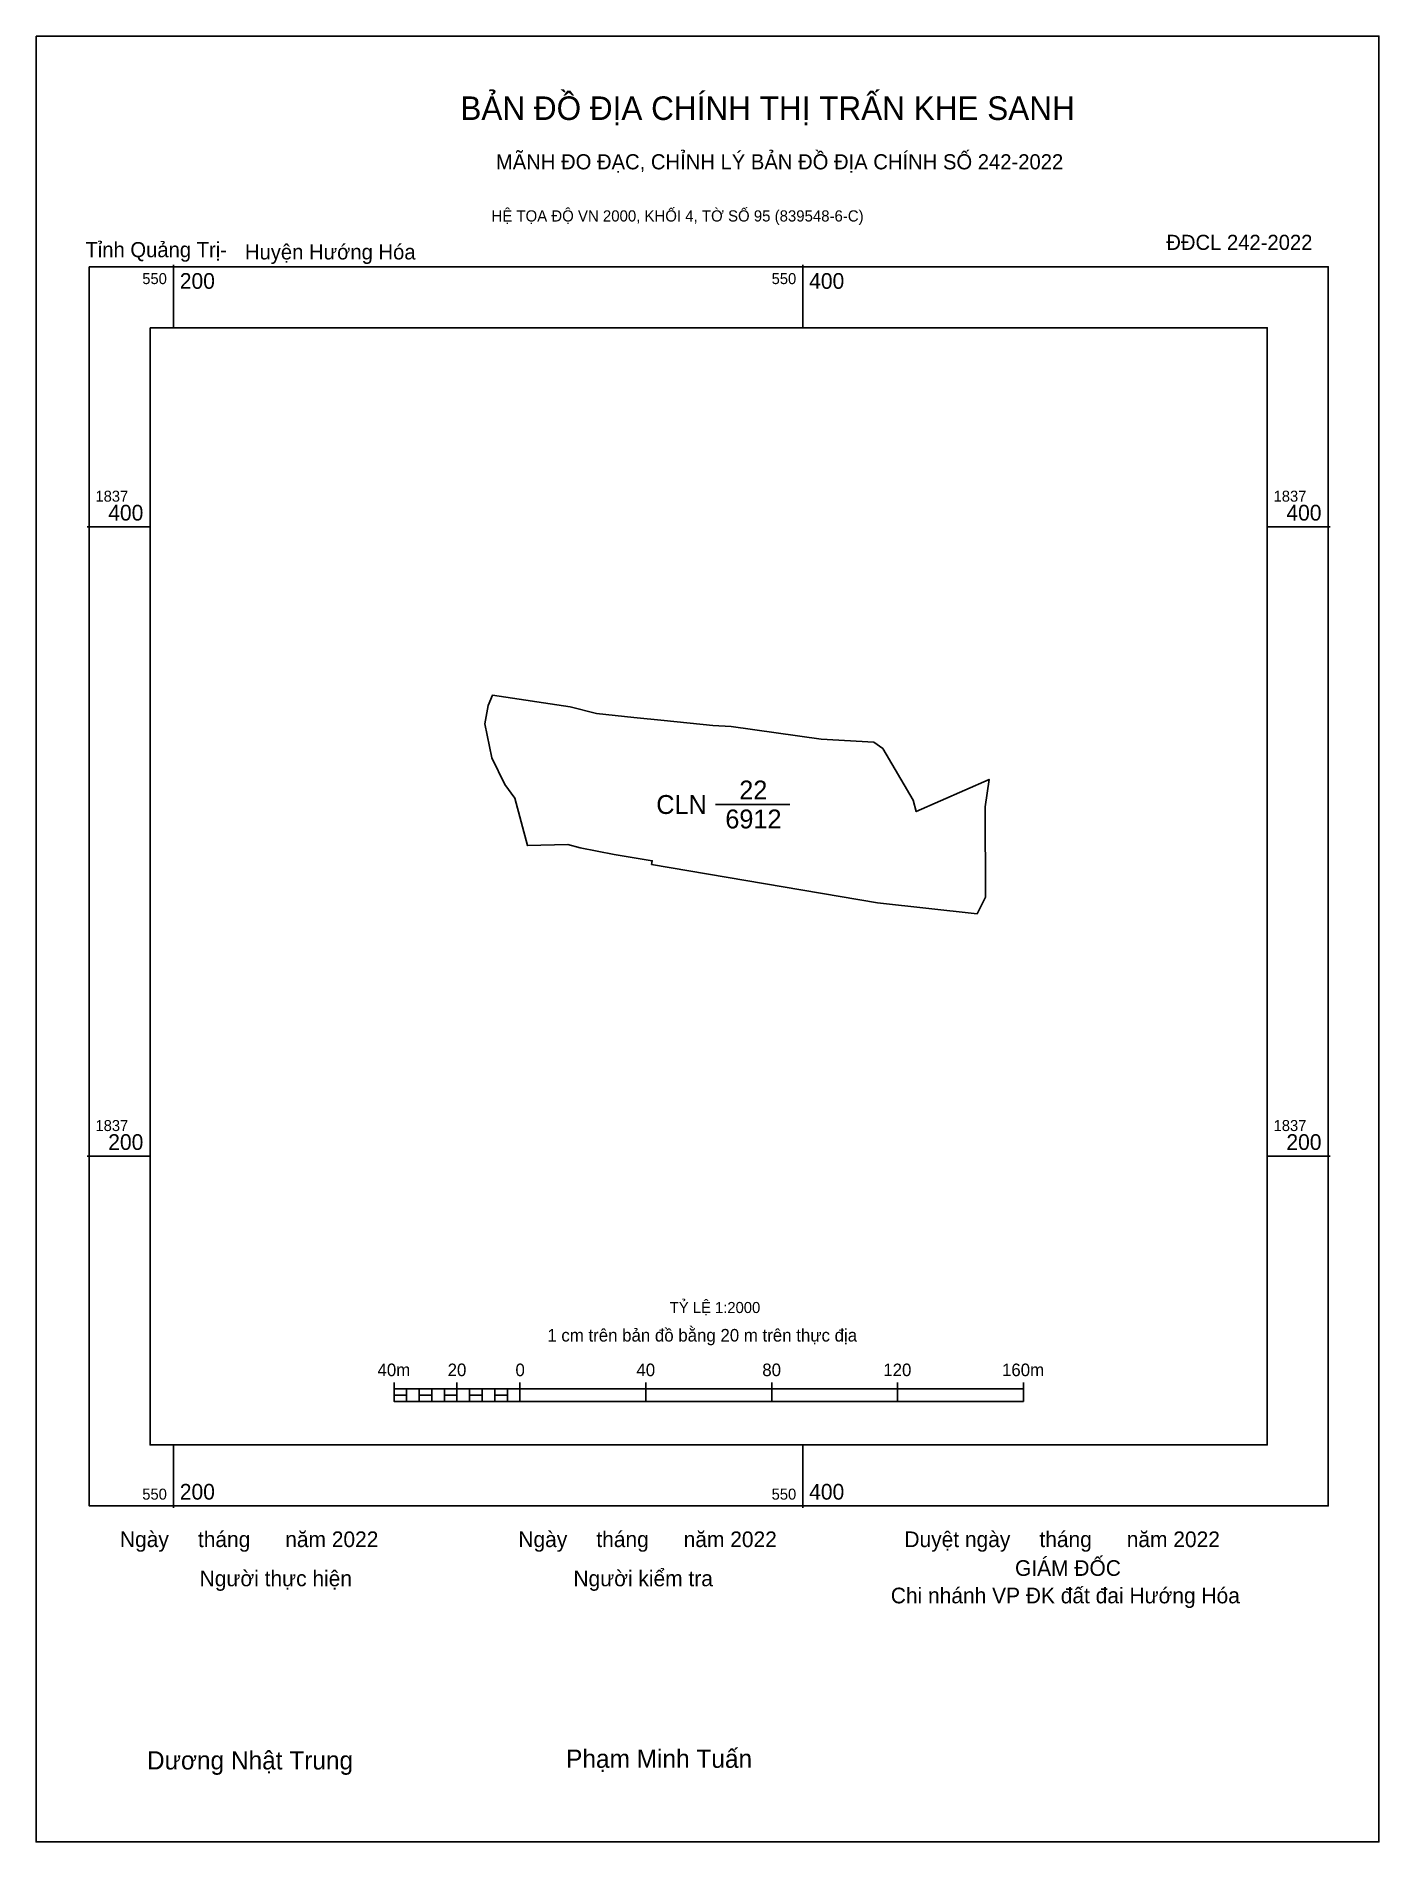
# Model space of a CAD drawing. Extents: x 550156 to 550583, y 1836982 to 1837556.
import ezdxf

# ---------------------------------------------------------------- set-up
doc = ezdxf.new("R2010")
doc.units = 0
for name, color, linetype in [('Level 10', 7, 'Continuous'), ('Level 13', 7, 'Continuous'), ('Level 15', 7, 'Continuous'), ('Level 27', 7, 'Continuous'), ('Level 6', 7, 'Continuous'), ('Level 62', 7, 'Continuous'), ('Level 63', 7, 'Continuous'), ('Level 9', 7, 'Continuous')]:
    doc.layers.add(name, color=color, linetype=linetype)

msp = doc.modelspace()

# ---------------------------------------------------------------- linework, layer by layer
at = {"layer": 'Level 10'}
msp.add_line((550372.21, 1837311.77), (550395.87, 1837311.77), dxfattribs=at)
msp.add_lwpolyline([(550301.39, 1837346.55), (550326.09, 1837342.77), (550334.38, 1837340.69), (550346.3, 1837339.4), (550355.91, 1837338.43), (550371.44, 1837336.91), (550377.23, 1837336.58), (550405.77, 1837332.53), (550422.54, 1837331.56), (550425.46, 1837329.55), (550435.03, 1837313.15), (550436.03, 1837309.53), (550459.2, 1837319.74), (550457.92, 1837311.02), (550458.03, 1837282.29), (550455.37, 1837276.99), (550423.67, 1837280.53), (550351.91, 1837292.73), (550352.14, 1837293.89), (550340.08, 1837295.85), (550329.23, 1837297.98), (550325.31, 1837299.01), (550312.46, 1837298.72), (550308.49, 1837313.75), (550305.32, 1837318.08), (550301.19, 1837326.61), (550298.97, 1837337.44), (550299.97, 1837343.2)], close=True, dxfattribs=at)
at = {"layer": 'Level 15'}
msp.add_lwpolyline([(550156.34, 1837555.95), (550583.05, 1837555.95), (550583.05, 1836982.12), (550156.34, 1836982.12)], close=True, dxfattribs=at)
at = {"layer": 'Level 27'}
for p, q in [((550301.39, 1837346.55), (550301.4, 1837346.57)), ((550371.44, 1837336.91), (550371.44, 1837336.93)), ((550305.32, 1837318.08), (550305.32, 1837318.06)), ((550459.2, 1837319.74), (550459.21, 1837319.76)), ((550312.46, 1837298.72), (550312.46, 1837298.7)), ((550351.91, 1837292.73), (550351.91, 1837292.71)), ((550455.37, 1837276.99), (550455.36, 1837276.98))]:
    msp.add_line(p, q, dxfattribs=at)
at = {"layer": 'Level 62'}
msp.add_lwpolyline([(550192.58, 1837463.27), (550547.6, 1837463.27), (550547.6, 1837108.24), (550192.58, 1837108.24)], close=True, dxfattribs=at)
at = {"layer": 'Level 63'}
for p, q in [((550200, 1837483.27), (550200, 1837463.27)), ((550400, 1837483.27), (550400, 1837463.27)), ((550172.58, 1837400), (550192.58, 1837400)), ((550547.6, 1837400), (550567.6, 1837400)), ((550172.58, 1837200), (550192.58, 1837200)), ((550547.6, 1837200), (550567.6, 1837200)), ((550270.09, 1837128.11), (550270.09, 1837122.11)), ((550290.09, 1837128.11), (550290.09, 1837122.11)), ((550310.09, 1837128.11), (550310.09, 1837122.11)), ((550350.09, 1837128.11), (550350.09, 1837122.11)), ((550390.09, 1837128.11), (550390.09, 1837122.11)), ((550430.09, 1837128.11), (550430.09, 1837122.11)), ((550470.09, 1837128.11), (550470.09, 1837122.11)), ((550270.09, 1837126.11), (550470.09, 1837126.11)), ((550274.09, 1837126.11), (550274.09, 1837122.11)), ((550278.09, 1837126.11), (550278.09, 1837122.11)), ((550282.09, 1837126.11), (550282.09, 1837122.11)), ((550286.09, 1837126.11), (550286.09, 1837122.11)), ((550290.09, 1837126.11), (550290.09, 1837122.11)), ((550294.09, 1837126.11), (550294.09, 1837122.11)), ((550298.09, 1837126.11), (550298.09, 1837122.11)), ((550302.09, 1837126.11), (550302.09, 1837122.11)), ((550306.09, 1837126.11), (550306.09, 1837122.11)), ((550310.09, 1837126.11), (550310.09, 1837122.11)), ((550270.09, 1837122.11), (550470.09, 1837122.11)), ((550200, 1837108.24), (550200, 1837088.24)), ((550400, 1837108.24), (550400, 1837088.24))]:
    msp.add_line(p, q, dxfattribs=at)
for points in [[(550173.2, 1837482.64), (550566.97, 1837482.64), (550566.97, 1837088.87), (550173.2, 1837088.87)], [(550270.09, 1837124.11), (550274.09, 1837124.11), (550274.09, 1837122.11), (550270.09, 1837122.11)], [(550270.09, 1837124.11), (550274.09, 1837124.11), (550274.09, 1837122.11), (550270.09, 1837122.11)], [(550278.09, 1837124.11), (550282.09, 1837124.11), (550282.09, 1837122.11), (550278.09, 1837122.11)], [(550286.09, 1837124.11), (550290.09, 1837124.11), (550290.09, 1837122.11), (550286.09, 1837122.11)], [(550294.09, 1837124.11), (550298.09, 1837124.11), (550298.09, 1837122.11), (550294.09, 1837122.11)], [(550302.09, 1837124.11), (550306.09, 1837124.11), (550306.09, 1837122.11), (550302.09, 1837122.11)]]:
    msp.add_lwpolyline(points, close=True, dxfattribs=at)

# ---------------------------------------------------------------- texts
at = {"layer": 'Level 13'}
for s, p in [('22', (550379.79, 1837313.37)), ('CLN', (550353.42, 1837308.77)), ('6912', (550375.36, 1837304.17))]:
    msp.add_text(s, height=6, dxfattribs=at).set_placement(p)
at = {"layer": 'Level 6'}
msp.add_text('TỶ LỆ 1:2000', height=3.5158, dxfattribs=at).set_placement((550357.71, 1837150.17))
at = {"layer": 'Level 63'}
for s, height, p in [('BẢN ĐỒ ĐỊA CHÍNH THỊ TRẤN KHE SANH', 7.4873, (550291.15, 1837529.3)), ('MÃNH ĐO ĐẠC, CHỈNH LÝ BẢN ĐỒ ĐỊA CHÍNH SỐ 242-2022', 4.8044, (550302.45, 1837513.61)), ('HỆ TỌA ĐỘ VN 2000, KHỐI 4, TỜ SỐ 95 (839548-6-C)', 3.5565, (550301.05, 1837497.03)), ('550', 3.5, (550190.08, 1837477.14)), ('200', 5, (550202, 1837475.64)), ('550', 3.5, (550390.08, 1837477.14)), ('400', 5, (550402, 1837475.64)), ('1837', 3.5, (550175.2, 1837408)), ('1837', 3.5, (550549.6, 1837408)), ('400', 5, (550179.26, 1837402)), ('400', 5, (550553.66, 1837402)), ('1837', 3.5, (550175.2, 1837208)), ('1837', 3.5, (550549.6, 1837208)), ('200', 5, (550179.26, 1837202)), ('200', 5, (550553.66, 1837202)), ('1 cm trên bản đồ bằng 20 m trên thực địa', 4, (550318.8, 1837141.11)), ('40m', 4, (550264.83, 1837130.11)), ('20', 4, (550287.11, 1837130.11)), ('0', 4, (550308.67, 1837130.11)), ('40', 4, (550347.11, 1837130.11)), ('80', 4, (550387.11, 1837130.11)), ('120', 4, (550425.56, 1837130.11)), ('160m', 4, (550463.28, 1837130.11)), ('550', 3.5, (550190.08, 1837090.87)), ('200', 5, (550202, 1837090.87)), ('550', 3.5, (550390.08, 1837090.87)), ('400', 5, (550402, 1837090.87)), ('Ngày     tháng      năm 2022', 4.9766, (550182.98, 1837075.79)), ('Ngày     tháng      năm 2022', 4.9766, (550309.6, 1837075.79)), ('Duyệt ngày     tháng      năm 2022', 4.9766, (550432.27, 1837075.79)), ('GIÁM ĐỐC', 4.977, (550467.42, 1837066.65)), ('Người thực hiện', 4.9766, (550208.31, 1837063.35)), ('Người kiểm tra', 4.9766, (550327.09, 1837063.35)), ('Chi nhánh VP ĐK đất đai Hướng Hóa', 4.9766, (550427.95, 1837057.92)), ('Dương Nhật Trung', 5.8048, (550191.56, 1837005.13)), ('Phạm Minh Tuấn', 5.8048, (550324.76, 1837005.65))]:
    msp.add_text(s, height=height, dxfattribs=at).set_placement(p)
at = {"layer": 'Level 9'}
for s, p in [('Tỉnh Quảng Trị-', (550172.01, 1837485.69)), ('Huyện Hướng Hóa', (550222.7, 1837484.97)), ('ĐĐCL 242-2022', (550515.5, 1837488.01))]:
    msp.add_text(s, height=4.8044, dxfattribs=at).set_placement(p)

doc.saveas('drawing.dxf')
